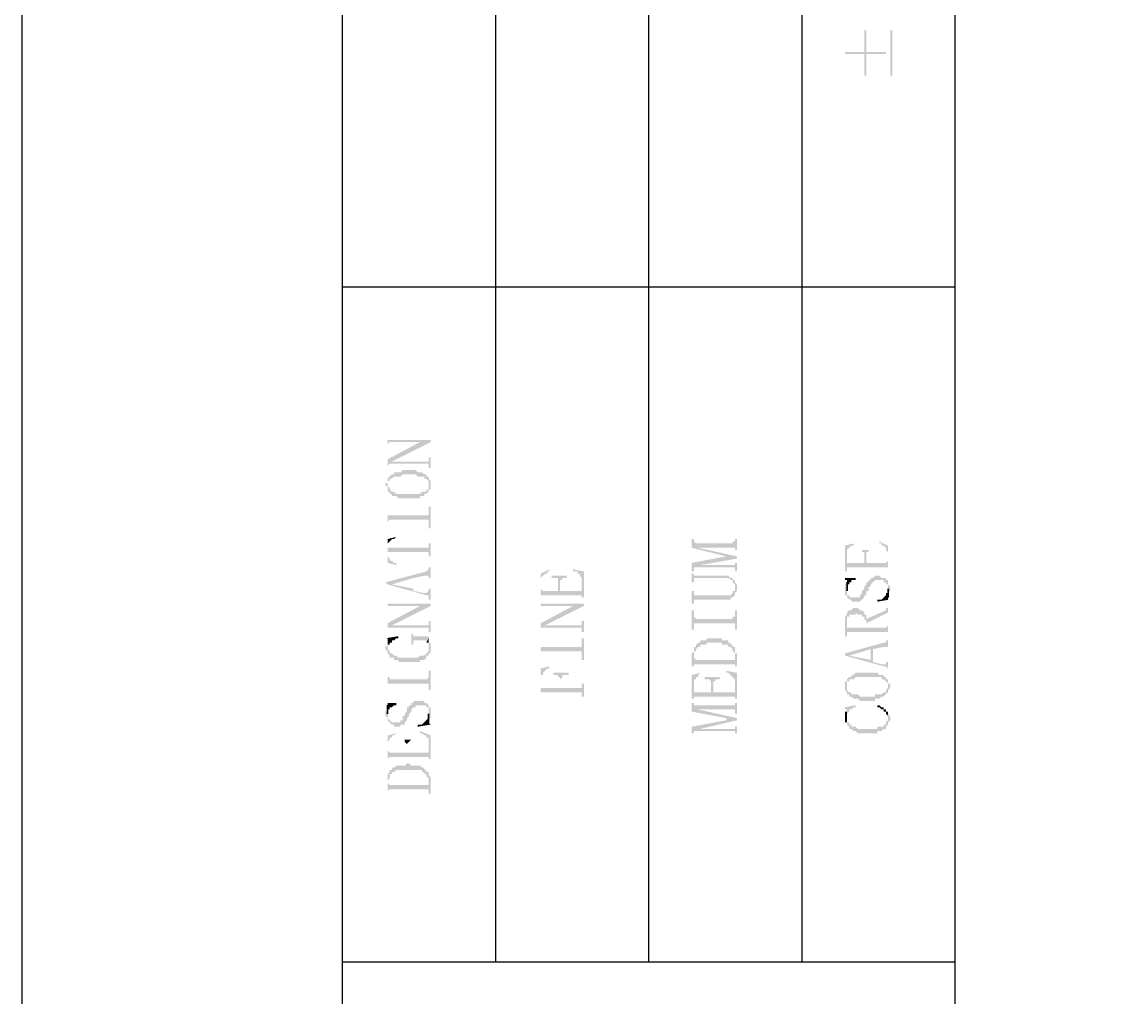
# Model space of a CAD drawing. Header units: millimetres. Extents: x 1399 to 2555, y 1196 to 1555.
# Drawn here: x 1666.65 to 1689.34, y 1473.89 to 1494.32 of the extents above; entities that cross this region are included whole.
import ezdxf

# ---------------------------------------------------------------- set-up
doc = ezdxf.new("R2010")
doc.units = ezdxf.units.MM

msp = doc.modelspace()

# ---------------------------------------------------------------- hatches: boundary and pattern name
at = {"transparency": 33554559}
for points in [[(1683.8719, 1493.68462), (1683.8719, 1493.63949), (1684.27809, 1493.63949), (1684.27809, 1493.18817), (1684.32323, 1493.18817), (1684.32323, 1493.63949), (1684.72942, 1493.63949), (1684.72942, 1493.68462), (1684.32323, 1493.68462), (1684.32323, 1494.13594), (1684.27809, 1494.13594), (1684.27809, 1493.68462)], [(1684.86481, 1493.18817), (1684.86481, 1494.13594), (1684.81968, 1494.13594), (1684.81968, 1493.18817)], [(1674.30388, 1485.6511), (1674.30388, 1485.42544), (1674.30388, 1485.47057), (1674.30388, 1485.47057), (1674.34902, 1485.5157), (1675.20653, 1485.5157), (1675.20653, 1485.56083), (1674.30388, 1485.56083)], [(1674.30388, 1485.15464), (1674.30388, 1484.97411), (1674.30388, 1485.01925), (1674.30388, 1485.01925), (1674.34902, 1485.06438), (1674.34902, 1485.06438), (1674.39415, 1485.10951), (1675.20653, 1485.5157), (1674.98087, 1485.5157)], [(1674.34902, 1485.06438), (1675.16139, 1485.06438), (1675.16139, 1485.01925), (1675.16139, 1484.97411), (1675.20653, 1484.97411), (1675.20653, 1485.19977), (1675.16139, 1485.19977), (1675.16139, 1485.10951), (1674.39415, 1485.10951)], [(1674.25875, 1484.61306), (1674.25875, 1484.61306), (1674.30388, 1484.56792), (1674.30388, 1484.52279), (1674.30388, 1484.47766), (1674.34902, 1484.47766), (1674.34902, 1484.43253), (1674.39415, 1484.43253), (1674.39415, 1484.3874), (1674.48441, 1484.3874), (1674.52954, 1484.34226), (1674.98087, 1484.34226), (1674.98087, 1484.3874), (1675.07113, 1484.3874), (1675.07113, 1484.43253), (1675.11626, 1484.43253), (1675.16139, 1484.47766), (1675.16139, 1484.52279), (1675.20653, 1484.52279), (1675.20653, 1484.56792), (1675.20653, 1484.61306), (1675.20653, 1484.65819), (1675.20653, 1484.70332), (1675.20653, 1484.70332), (1675.16139, 1484.74845), (1675.16139, 1484.61306), (1675.16139, 1484.56792), (1675.16139, 1484.52279), (1675.11626, 1484.52279), (1675.11626, 1484.47766), (1675.026, 1484.47766), (1674.98087, 1484.43253), (1674.48441, 1484.43253), (1674.43928, 1484.47766), (1674.39415, 1484.47766), (1674.34902, 1484.52279), (1674.34902, 1484.56792), (1674.30388, 1484.56792), (1674.30388, 1484.61306), (1674.30388, 1484.74845), (1674.30388, 1484.70332), (1674.30388, 1484.65819), (1674.25875, 1484.65819)], [(1674.30388, 1484.74845), (1674.30388, 1484.61306), (1674.30388, 1484.65819), (1674.30388, 1484.70332), (1674.34902, 1484.70332), (1674.34902, 1484.74845), (1674.39415, 1484.74845), (1674.43928, 1484.79358), (1674.57468, 1484.79358), (1674.61981, 1484.83872), (1674.8906, 1484.83872), (1674.93573, 1484.79358), (1675.07113, 1484.79358), (1675.07113, 1484.74845), (1675.11626, 1484.74845), (1675.16139, 1484.70332), (1675.16139, 1484.65819), (1675.16139, 1484.61306), (1675.16139, 1484.74845), (1675.16139, 1484.79358), (1675.11626, 1484.79358), (1675.11626, 1484.83872), (1675.07113, 1484.83872), (1675.026, 1484.88385), (1674.93573, 1484.88385), (1674.8906, 1484.92898), (1674.61981, 1484.92898), (1674.57468, 1484.88385), (1674.43928, 1484.88385), (1674.43928, 1484.83872), (1674.39415, 1484.83872), (1674.34902, 1484.79358), (1674.34902, 1484.79358)], [(1674.30388, 1484.16173), (1674.30388, 1483.71041), (1674.30388, 1483.84581), (1674.30388, 1483.84581), (1674.34902, 1483.89094), (1675.16139, 1483.89094), (1675.16139, 1483.71041), (1675.20653, 1483.71041), (1675.20653, 1484.16173), (1675.16139, 1484.16173), (1675.16139, 1484.02634), (1675.16139, 1483.98121), (1674.30388, 1483.98121)], [(1674.30388, 1483.48475), (1674.30388, 1483.34936), (1674.30388, 1483.39449), (1674.34902, 1483.43962), (1674.34902, 1483.43962), (1674.39415, 1483.48475), (1674.43928, 1483.48475), (1674.48441, 1483.52988), (1674.48441, 1483.52988)], [(1674.30388, 1483.48475), (1674.30388, 1482.9883), (1674.48441, 1482.94317), (1674.48441, 1482.9883), (1674.43928, 1482.9883), (1674.39415, 1483.03343), (1674.34902, 1483.03343), (1674.34902, 1483.07856), (1674.34902, 1483.07856), (1674.30388, 1483.12369), (1674.30388, 1483.34936)], [(1674.30388, 1483.34936), (1674.30388, 1483.16883), (1674.30388, 1483.21396), (1675.16139, 1483.21396), (1675.16139, 1483.16883), (1675.16139, 1483.12369), (1675.20653, 1483.12369), (1675.20653, 1483.39449), (1675.16139, 1483.39449), (1675.16139, 1483.34936), (1675.16139, 1483.30422), (1674.30388, 1483.30422)], [(1680.66752, 1483.48475), (1680.66752, 1483.30422), (1681.38963, 1483.12369), (1681.38963, 1483.12369), (1681.6153, 1483.07856), (1681.6153, 1483.12369), (1680.80292, 1483.30422), (1680.80292, 1483.30422), (1680.75778, 1483.39449), (1680.75778, 1483.39449), (1680.71265, 1483.43962), (1680.71265, 1483.48475), (1680.71265, 1483.48475)], [(1680.75778, 1483.39449), (1680.80292, 1483.30422), (1681.57016, 1483.30422), (1681.57016, 1483.25909), (1681.6153, 1483.25909), (1681.6153, 1483.48475), (1681.57016, 1483.48475), (1681.57016, 1483.43962), (1681.52503, 1483.43962), (1681.52503, 1483.39449)], [(1683.8719, 1483.34936), (1683.8719, 1482.80777), (1683.91704, 1482.80777), (1683.91704, 1483.21396), (1683.91704, 1483.25909), (1683.91704, 1483.25909), (1683.96217, 1483.30422), (1683.96217, 1483.30422), (1684.0073, 1483.34936), (1684.05243, 1483.34936), (1684.05243, 1483.39449), (1684.05243, 1483.39449)], [(1684.59402, 1483.39449), (1684.63915, 1483.39449), (1684.63915, 1483.34936), (1684.68428, 1483.34936), (1684.72942, 1483.30422), (1684.72942, 1483.25909), (1684.72942, 1483.25909), (1684.77455, 1483.21396), (1684.77455, 1482.80777), (1684.77455, 1483.34936), (1684.59402, 1483.43962)], [(1683.91704, 1482.8529), (1683.91704, 1482.89803), (1684.77455, 1482.89803), (1684.77455, 1482.8529), (1684.77455, 1483.03343), (1684.77455, 1483.03343), (1684.72942, 1482.9883), (1684.32323, 1482.9883), (1684.32323, 1483.12369), (1684.27809, 1482.9883), (1683.91704, 1482.9883), (1683.91704, 1483.16883)], [(1684.1427, 1483.25909), (1684.23296, 1483.25909), (1684.23296, 1483.21396), (1684.27809, 1483.21396), (1684.27809, 1482.9883), (1684.32323, 1483.12369), (1684.32323, 1483.16883), (1684.32323, 1483.21396), (1684.36836, 1483.21396), (1684.36836, 1483.25909), (1684.45862, 1483.25909)], [(1680.66752, 1482.9883), (1680.66752, 1482.80777), (1680.71265, 1482.80777), (1680.71265, 1482.8529), (1680.71265, 1482.89803), (1680.75778, 1482.89803), (1680.84805, 1482.94317), (1681.6153, 1483.07856), (1681.38963, 1483.12369)], [(1680.75778, 1482.89803), (1681.57016, 1482.89803), (1681.57016, 1482.8529), (1681.57016, 1482.80777), (1681.6153, 1482.80777), (1681.6153, 1482.9883), (1681.57016, 1482.9883), (1681.57016, 1482.94317), (1680.84805, 1482.94317)], [(1674.25875, 1482.58211), (1674.30388, 1482.53698), (1674.39415, 1482.53698), (1674.84547, 1482.67237), (1674.84547, 1482.44671), (1674.84547, 1482.67237), (1675.07113, 1482.7175), (1675.16139, 1482.7175), (1675.16139, 1482.67237), (1675.20653, 1482.67237), (1675.20653, 1482.89803), (1675.16139, 1482.89803), (1675.16139, 1482.8529), (1675.16139, 1482.8529), (1675.11626, 1482.80777), (1675.11626, 1482.80777)], [(1677.50827, 1482.76264), (1677.50827, 1482.26618), (1677.50827, 1482.62724), (1677.50827, 1482.67237), (1677.5534, 1482.7175), (1677.5534, 1482.7175), (1677.59853, 1482.76264), (1677.64366, 1482.76264), (1677.64366, 1482.80777), (1677.6888, 1482.80777), (1677.6888, 1482.8529)], [(1677.73393, 1482.7175), (1677.73393, 1482.67237), (1677.86933, 1482.67237), (1677.86933, 1482.62724), (1677.86933, 1482.58211), (1677.86933, 1482.40158), (1677.91446, 1482.58211), (1677.91446, 1482.62724), (1677.95959, 1482.62724), (1677.95959, 1482.67237), (1678.04985, 1482.67237), (1678.04985, 1482.7175)], [(1678.18525, 1482.80777), (1678.27551, 1482.80777), (1678.27551, 1482.76264), (1678.32065, 1482.76264), (1678.32065, 1482.7175), (1678.32065, 1482.7175), (1678.36578, 1482.67237), (1678.36578, 1482.26618), (1678.41091, 1482.26618), (1678.41091, 1482.80777), (1678.18525, 1482.8529)], [(1680.66752, 1482.76264), (1680.66752, 1482.58211), (1680.71265, 1482.58211), (1680.71265, 1482.62724), (1680.71265, 1482.67237), (1681.43477, 1482.67237), (1681.4799, 1482.62724), (1681.52503, 1482.62724), (1681.52503, 1482.58211), (1681.52503, 1482.58211), (1681.57016, 1482.53698), (1681.57016, 1482.49184), (1681.57016, 1482.62724), (1681.52503, 1482.62724), (1681.52503, 1482.67237), (1681.4799, 1482.67237), (1681.43477, 1482.7175), (1680.71265, 1482.7175), (1680.71265, 1482.76264), (1680.71265, 1482.76264)], [(1683.8719, 1482.44671), (1683.8719, 1482.35645), (1683.8719, 1482.31132), (1683.91704, 1482.31132), (1683.91704, 1482.26618), (1683.91704, 1482.26618), (1683.96217, 1482.22105), (1684.0073, 1482.22105), (1684.0073, 1482.17592), (1684.18783, 1482.17592), (1684.23296, 1482.22105), (1684.23296, 1482.22105), (1684.27809, 1482.26618), (1684.27809, 1482.31132), (1684.32323, 1482.31132), (1684.32323, 1482.40158), (1684.36836, 1482.40158), (1684.36836, 1482.49184), (1684.41349, 1482.49184), (1684.41349, 1482.53698), (1684.41349, 1482.53698), (1684.45862, 1482.58211), (1684.45862, 1482.58211), (1684.50375, 1482.62724), (1684.68428, 1482.62724), (1684.68428, 1482.58211), (1684.72942, 1482.58211), (1684.72942, 1482.53698), (1684.77455, 1482.53698), (1684.77455, 1482.49184), (1684.77455, 1482.31132), (1684.77455, 1482.35645), (1684.77455, 1482.35645), (1684.81968, 1482.40158), (1684.81968, 1482.44671), (1684.81968, 1482.49184), (1684.81968, 1482.49184), (1684.77455, 1482.53698), (1684.77455, 1482.58211), (1684.77455, 1482.62724), (1684.72942, 1482.62724), (1684.72942, 1482.67237), (1684.63915, 1482.67237), (1684.59402, 1482.7175), (1684.50375, 1482.7175), (1684.45862, 1482.67237), (1684.41349, 1482.67237), (1684.41349, 1482.62724), (1684.36836, 1482.62724), (1684.36836, 1482.58211), (1684.32323, 1482.58211), (1684.32323, 1482.53698), (1684.32323, 1482.53698), (1684.27809, 1482.49184), (1684.27809, 1482.44671), (1684.27809, 1482.44671), (1684.23296, 1482.40158), (1684.23296, 1482.35645), (1684.23296, 1482.35645), (1684.18783, 1482.31132), (1684.18783, 1482.26618), (1683.96217, 1482.26618), (1683.96217, 1482.31132), (1683.91704, 1482.31132), (1683.91704, 1482.35645), (1683.91704, 1482.40158), (1683.91704, 1482.58211), (1683.8719, 1482.53698), (1683.8719, 1482.49184)], [(1674.30388, 1482.53698), (1675.11626, 1482.31132), (1675.16139, 1482.31132), (1675.16139, 1482.26618), (1675.16139, 1482.22105), (1675.20653, 1482.22105), (1675.20653, 1482.44671), (1675.16139, 1482.44671), (1675.16139, 1482.40158), (1675.16139, 1482.40158), (1675.11626, 1482.35645), (1675.07113, 1482.35645), (1674.84547, 1482.40158), (1674.84547, 1482.67237), (1674.84547, 1482.44671), (1674.39415, 1482.53698), (1674.39415, 1482.53698)], [(1677.50827, 1482.26618), (1677.50827, 1482.31132), (1678.36578, 1482.31132), (1678.36578, 1482.26618), (1678.36578, 1482.44671), (1678.36578, 1482.40158), (1677.91446, 1482.40158), (1677.91446, 1482.58211), (1677.86933, 1482.40158), (1677.5534, 1482.40158), (1677.50827, 1482.44671), (1677.50827, 1482.62724)], [(1680.66752, 1482.40158), (1680.66752, 1482.13079), (1680.71265, 1482.13079), (1680.71265, 1482.17592), (1680.71265, 1482.22105), (1681.4799, 1482.22105), (1681.4799, 1482.26618), (1681.52503, 1482.26618), (1681.57016, 1482.31132), (1681.57016, 1482.35645), (1681.57016, 1482.35645), (1681.6153, 1482.40158), (1681.6153, 1482.44671), (1681.6153, 1482.49184), (1681.6153, 1482.53698), (1681.57016, 1482.58211), (1681.57016, 1482.44671), (1681.57016, 1482.40158), (1681.52503, 1482.40158), (1681.52503, 1482.35645), (1681.52503, 1482.35645), (1681.4799, 1482.31132), (1680.71265, 1482.31132), (1680.71265, 1482.40158)], [(1683.8719, 1482.67237), (1683.8719, 1482.62724), (1683.91704, 1482.62724), (1683.91704, 1482.49184), (1683.91704, 1482.53698), (1683.96217, 1482.53698), (1683.96217, 1482.58211), (1684.0073, 1482.58211), (1684.0073, 1482.62724), (1684.09757, 1482.62724), (1684.09757, 1482.67237)], [(1684.54889, 1482.17592), (1684.54889, 1482.17592), (1684.81968, 1482.22105), (1684.77455, 1482.22105), (1684.77455, 1482.26618), (1684.77455, 1482.40158), (1684.77455, 1482.35645), (1684.72942, 1482.35645), (1684.72942, 1482.31132), (1684.72942, 1482.31132), (1684.68428, 1482.26618), (1684.68428, 1482.26618), (1684.63915, 1482.22105), (1684.54889, 1482.22105)], [(1674.30388, 1482.22105), (1674.30388, 1481.99539), (1674.30388, 1482.08565), (1675.20653, 1482.08565), (1675.20653, 1482.13079), (1674.30388, 1482.13079)], [(1674.30388, 1481.7246), (1674.30388, 1481.54407), (1674.30388, 1481.63433), (1674.34902, 1481.63433), (1674.39415, 1481.67946), (1675.20653, 1482.08565), (1674.98087, 1482.08565)], [(1677.50827, 1482.22105), (1677.50827, 1481.99539), (1677.50827, 1482.04052), (1677.50827, 1482.08565), (1678.41091, 1482.08565), (1678.41091, 1482.13079), (1677.50827, 1482.13079)], [(1677.50827, 1481.7246), (1677.50827, 1481.54407), (1677.50827, 1481.5892), (1677.50827, 1481.63433), (1677.5534, 1481.63433), (1677.59853, 1481.67946), (1678.41091, 1482.08565), (1678.18525, 1482.08565)], [(1683.8719, 1481.76973), (1683.8719, 1481.4538), (1683.91704, 1481.4538), (1683.91704, 1481.76973), (1683.91704, 1481.85999), (1683.96217, 1481.85999), (1683.96217, 1481.90513), (1684.09757, 1481.90513), (1684.09757, 1481.95026), (1684.09757, 1481.95026), (1684.1427, 1481.90513), (1684.23296, 1481.90513), (1684.23296, 1481.85999), (1684.27809, 1481.85999), (1684.27809, 1481.81486), (1684.27809, 1481.81486), (1684.32323, 1481.76973), (1684.32323, 1481.63433), (1684.32323, 1481.90513), (1684.27809, 1481.90513), (1684.27809, 1481.95026), (1684.27809, 1481.95026), (1684.23296, 1481.99539), (1684.18783, 1481.99539), (1684.1427, 1482.04052), (1684.05243, 1482.04052), (1684.0073, 1481.99539), (1683.96217, 1481.99539), (1683.91704, 1481.95026), (1683.91704, 1481.90513), (1683.91704, 1481.90513), (1683.8719, 1481.85999), (1683.8719, 1481.81486), (1683.8719, 1481.81486)], [(1684.32323, 1481.81486), (1684.32323, 1481.7246), (1684.77455, 1481.95026), (1684.77455, 1482.08565), (1684.77455, 1482.04052), (1684.72942, 1482.04052), (1684.72942, 1481.99539), (1684.72942, 1481.99539)], [(1680.66752, 1481.99539), (1680.66752, 1481.5892), (1680.71265, 1481.5892), (1680.71265, 1481.7246), (1681.57016, 1481.7246), (1681.57016, 1481.5892), (1681.6153, 1481.5892), (1681.6153, 1481.99539), (1681.57016, 1481.99539), (1681.57016, 1481.85999), (1681.52503, 1481.85999), (1681.52503, 1481.81486), (1680.75778, 1481.81486), (1680.71265, 1481.85999), (1680.71265, 1481.99539)], [(1683.91704, 1481.49894), (1683.91704, 1481.54407), (1684.77455, 1481.54407), (1684.77455, 1481.4538), (1684.77455, 1481.7246), (1684.77455, 1481.67946), (1684.77455, 1481.67946), (1684.72942, 1481.63433), (1684.32323, 1481.63433), (1684.32323, 1481.85999), (1684.32323, 1481.90513), (1684.32323, 1481.63433), (1683.91704, 1481.63433), (1683.91704, 1481.7246)], [(1674.34902, 1481.63433), (1675.16139, 1481.63433), (1675.16139, 1481.54407), (1675.20653, 1481.54407), (1675.20653, 1481.76973), (1675.16139, 1481.76973), (1675.16139, 1481.7246), (1675.16139, 1481.67946), (1674.39415, 1481.67946)], [(1677.5534, 1481.63433), (1678.36578, 1481.63433), (1678.36578, 1481.54407), (1678.41091, 1481.54407), (1678.41091, 1481.76973), (1678.36578, 1481.76973), (1678.36578, 1481.7246), (1678.36578, 1481.67946), (1677.59853, 1481.67946)], [(1674.25875, 1481.40867), (1674.30388, 1481.40867), (1674.30388, 1481.36354), (1674.30388, 1481.22814), (1674.30388, 1481.27328), (1674.34902, 1481.27328), (1674.34902, 1481.31841), (1674.39415, 1481.31841), (1674.39415, 1481.36354), (1674.43928, 1481.36354), (1674.48441, 1481.40867), (1674.52954, 1481.40867), (1674.52954, 1481.4538)], [(1674.25875, 1481.22814), (1674.25875, 1481.18301), (1674.25875, 1481.18301), (1674.30388, 1481.13788), (1674.30388, 1481.09275), (1674.30388, 1481.09275), (1674.34902, 1481.04761), (1674.34902, 1481.00248), (1674.43928, 1481.00248), (1674.43928, 1480.95735), (1674.52954, 1480.95735), (1674.52954, 1480.91222), (1674.98087, 1480.91222), (1674.98087, 1480.95735), (1675.07113, 1480.95735), (1675.11626, 1481.00248), (1675.11626, 1481.04761), (1675.16139, 1481.04761), (1675.16139, 1481.09275), (1675.20653, 1481.09275), (1675.20653, 1481.13788), (1675.20653, 1481.22814), (1675.20653, 1481.27328), (1675.20653, 1481.31841), (1675.16139, 1481.31841), (1675.16139, 1481.18301), (1675.16139, 1481.13788), (1675.16139, 1481.13788), (1675.11626, 1481.09275), (1675.11626, 1481.09275), (1675.07113, 1481.04761), (1674.98087, 1481.04761), (1674.93573, 1481.00248), (1674.52954, 1481.00248), (1674.48441, 1481.04761), (1674.43928, 1481.04761), (1674.39415, 1481.09275), (1674.34902, 1481.09275), (1674.34902, 1481.13788), (1674.34902, 1481.13788), (1674.30388, 1481.18301), (1674.30388, 1481.31841), (1674.30388, 1481.27328), (1674.30388, 1481.27328)], [(1674.80034, 1481.49894), (1674.80034, 1481.27328), (1674.84547, 1481.27328), (1674.84547, 1481.31841), (1674.84547, 1481.36354), (1675.11626, 1481.36354), (1675.11626, 1481.31841), (1675.16139, 1481.40867), (1675.16139, 1481.4538), (1674.84547, 1481.4538), (1674.84547, 1481.49894), (1674.84547, 1481.49894)], [(1675.11626, 1481.31841), (1675.16139, 1481.31841), (1675.16139, 1481.22814), (1675.16139, 1481.36354), (1675.16139, 1481.40867)], [(1677.50827, 1481.40867), (1677.50827, 1480.95735), (1677.50827, 1481.09275), (1677.50827, 1481.13788), (1678.36578, 1481.13788), (1678.36578, 1480.95735), (1678.41091, 1480.95735), (1678.41091, 1481.40867), (1678.36578, 1481.40867), (1678.36578, 1481.27328), (1678.36578, 1481.22814), (1677.50827, 1481.22814), (1677.50827, 1481.27328)], [(1680.66752, 1481.04761), (1680.66752, 1480.82195), (1680.71265, 1480.82195), (1680.71265, 1481.04761), (1680.71265, 1481.09275), (1680.71265, 1481.13788), (1680.75778, 1481.13788), (1680.75778, 1481.18301), (1680.75778, 1481.18301), (1680.80292, 1481.22814), (1680.84805, 1481.22814), (1680.84805, 1481.27328), (1680.98345, 1481.27328), (1680.98345, 1481.31841), (1681.29937, 1481.31841), (1681.29937, 1481.27328), (1681.43477, 1481.27328), (1681.43477, 1481.22814), (1681.4799, 1481.22814), (1681.52503, 1481.18301), (1681.52503, 1481.13788), (1681.52503, 1481.13788), (1681.57016, 1481.09275), (1681.57016, 1480.82195), (1681.6153, 1480.82195), (1681.6153, 1481.04761), (1681.6153, 1481.09275), (1681.57016, 1481.09275), (1681.57016, 1481.18301), (1681.57016, 1481.22814), (1681.52503, 1481.22814), (1681.52503, 1481.27328), (1681.4799, 1481.27328), (1681.4799, 1481.31841), (1681.43477, 1481.31841), (1681.43477, 1481.36354), (1681.29937, 1481.36354), (1681.29937, 1481.40867), (1680.98345, 1481.40867), (1680.98345, 1481.36354), (1680.84805, 1481.36354), (1680.84805, 1481.31841), (1680.80292, 1481.31841), (1680.75778, 1481.27328), (1680.75778, 1481.22814), (1680.71265, 1481.22814), (1680.71265, 1481.18301), (1680.71265, 1481.13788), (1680.71265, 1481.13788), (1680.66752, 1481.09275), (1680.66752, 1481.09275)], [(1683.8719, 1481.09275), (1683.8719, 1481.04761), (1683.96217, 1481.04761), (1684.41349, 1481.18301), (1684.41349, 1480.95735), (1684.45862, 1481.18301), (1684.68428, 1481.22814), (1684.77455, 1481.22814), (1684.77455, 1481.18301), (1684.77455, 1481.40867), (1684.77455, 1481.36354), (1684.72942, 1481.36354), (1684.72942, 1481.31841), (1684.68428, 1481.31841)], [(1683.8719, 1481.04761), (1684.68428, 1480.82195), (1684.72942, 1480.82195), (1684.77455, 1480.77682), (1684.77455, 1480.73169), (1684.77455, 1480.95735), (1684.77455, 1480.91222), (1684.72942, 1480.91222), (1684.72942, 1480.86709), (1684.63915, 1480.86709), (1684.45862, 1480.91222), (1684.45862, 1481.18301), (1684.41349, 1480.95735), (1683.96217, 1481.04761), (1683.96217, 1481.04761)], [(1680.71265, 1480.82195), (1680.71265, 1480.86709), (1681.57016, 1480.86709), (1681.57016, 1480.82195), (1681.57016, 1481.00248), (1681.57016, 1480.95735), (1680.75778, 1480.95735), (1680.71265, 1481.00248), (1680.71265, 1481.04761)], [(1674.30388, 1480.73169), (1674.30388, 1480.3255), (1674.30388, 1480.4609), (1675.16139, 1480.4609), (1675.16139, 1480.3255), (1675.20653, 1480.3255), (1675.20653, 1480.73169), (1675.16139, 1480.73169), (1675.16139, 1480.59629), (1675.16139, 1480.59629), (1675.11626, 1480.55116), (1674.34902, 1480.55116), (1674.34902, 1480.59629), (1674.30388, 1480.59629)], [(1677.50827, 1480.77682), (1677.50827, 1480.1901), (1677.50827, 1480.55116), (1677.50827, 1480.64142), (1677.5534, 1480.64142), (1677.5534, 1480.68656), (1677.5534, 1480.68656), (1677.59853, 1480.73169), (1677.59853, 1480.73169), (1677.64366, 1480.77682), (1677.6888, 1480.77682), (1677.6888, 1480.82195)], [(1677.77906, 1480.68656), (1677.77906, 1480.64142), (1677.86933, 1480.64142), (1677.86933, 1480.59629), (1677.91446, 1480.59629), (1677.91446, 1480.37063), (1677.91446, 1480.55116), (1677.91446, 1480.55116), (1677.95959, 1480.59629), (1677.95959, 1480.64142), (1678.09499, 1480.64142), (1678.09499, 1480.68656)], [(1680.66752, 1480.64142), (1680.66752, 1480.14497), (1680.71265, 1480.14497), (1680.71265, 1480.50603), (1680.71265, 1480.55116), (1680.75778, 1480.55116), (1680.75778, 1480.59629), (1680.80292, 1480.59629), (1680.80292, 1480.64142), (1680.80292, 1480.64142), (1680.84805, 1480.68656), (1680.89318, 1480.68656), (1680.84805, 1480.68656)], [(1681.38963, 1480.68656), (1681.43477, 1480.68656), (1681.4799, 1480.64142), (1681.4799, 1480.64142), (1681.52503, 1480.59629), (1681.52503, 1480.59629), (1681.57016, 1480.55116), (1681.57016, 1480.50603), (1681.57016, 1480.14497), (1681.6153, 1480.14497), (1681.6153, 1480.68656), (1681.38963, 1480.73169)], [(1683.91704, 1480.50603), (1683.91704, 1480.41576), (1683.91704, 1480.4609), (1683.91704, 1480.50603), (1683.96217, 1480.50603), (1683.96217, 1480.55116), (1684.05243, 1480.55116), (1684.09757, 1480.59629), (1684.63915, 1480.59629), (1684.63915, 1480.55116), (1684.68428, 1480.55116), (1684.72942, 1480.50603), (1684.72942, 1480.50603), (1684.77455, 1480.4609), (1684.77455, 1480.41576), (1684.77455, 1480.55116), (1684.72942, 1480.55116), (1684.72942, 1480.59629), (1684.68428, 1480.59629), (1684.68428, 1480.64142), (1684.59402, 1480.64142), (1684.54889, 1480.68656), (1684.09757, 1480.68656), (1684.05243, 1480.64142), (1684.0073, 1480.64142), (1684.0073, 1480.59629), (1683.96217, 1480.59629), (1683.91704, 1480.55116), (1683.91704, 1480.55116)], [(1677.50827, 1480.23524), (1677.50827, 1480.28037), (1678.36578, 1480.28037), (1678.36578, 1480.1901), (1678.41091, 1480.1901), (1678.41091, 1480.4609), (1678.36578, 1480.4609), (1678.36578, 1480.41576), (1678.36578, 1480.37063), (1677.91446, 1480.37063), (1677.91446, 1480.55116), (1677.91446, 1480.37063), (1677.50827, 1480.37063), (1677.50827, 1480.55116)], [(1680.71265, 1480.14497), (1680.71265, 1480.1901), (1681.57016, 1480.1901), (1681.57016, 1480.14497), (1681.57016, 1480.3255), (1681.57016, 1480.28037), (1681.11884, 1480.28037), (1681.11884, 1480.4609), (1681.07371, 1480.28037), (1680.71265, 1480.28037), (1680.71265, 1480.3255), (1680.71265, 1480.50603)], [(1680.93831, 1480.59629), (1680.93831, 1480.55116), (1681.02858, 1480.55116), (1681.07371, 1480.50603), (1681.07371, 1480.4609), (1681.07371, 1480.28037), (1681.11884, 1480.4609), (1681.11884, 1480.50603), (1681.16397, 1480.50603), (1681.16397, 1480.55116), (1681.25424, 1480.55116), (1681.25424, 1480.59629)], [(1683.8719, 1480.41576), (1683.8719, 1480.37063), (1683.8719, 1480.3255), (1683.8719, 1480.3255), (1683.91704, 1480.28037), (1683.91704, 1480.23524), (1683.96217, 1480.23524), (1683.96217, 1480.1901), (1684.0073, 1480.1901), (1684.05243, 1480.14497), (1684.1427, 1480.14497), (1684.18783, 1480.09984), (1684.50375, 1480.09984), (1684.50375, 1480.14497), (1684.59402, 1480.14497), (1684.63915, 1480.1901), (1684.68428, 1480.1901), (1684.72942, 1480.23524), (1684.72942, 1480.23524), (1684.77455, 1480.28037), (1684.77455, 1480.3255), (1684.77455, 1480.3255), (1684.81968, 1480.37063), (1684.81968, 1480.41576), (1684.81968, 1480.4609), (1684.77455, 1480.4609), (1684.77455, 1480.50603), (1684.77455, 1480.41576), (1684.77455, 1480.37063), (1684.77455, 1480.37063), (1684.72942, 1480.3255), (1684.72942, 1480.28037), (1684.68428, 1480.28037), (1684.63915, 1480.23524), (1684.50375, 1480.23524), (1684.50375, 1480.1901), (1684.18783, 1480.1901), (1684.1427, 1480.23524), (1684.0073, 1480.23524), (1684.0073, 1480.28037), (1683.96217, 1480.28037), (1683.91704, 1480.3255), (1683.91704, 1480.37063), (1683.91704, 1480.50603), (1683.8719, 1480.50603), (1683.8719, 1480.4609)], [(1674.25875, 1479.82905), (1674.25875, 1479.78391), (1674.25875, 1479.78391), (1674.30388, 1479.73878), (1674.30388, 1479.69365), (1674.30388, 1479.69365), (1674.34902, 1479.64852), (1674.34902, 1479.64852), (1674.39415, 1479.60339), (1674.43928, 1479.60339), (1674.43928, 1479.55825), (1674.57468, 1479.55825), (1674.57468, 1479.60339), (1674.66494, 1479.60339), (1674.66494, 1479.64852), (1674.66494, 1479.64852), (1674.71007, 1479.69365), (1674.71007, 1479.73878), (1674.71007, 1479.73878), (1674.75521, 1479.78391), (1674.75521, 1479.82905), (1674.75521, 1479.82905), (1674.80034, 1479.87418), (1674.80034, 1479.91931), (1674.80034, 1479.91931), (1674.84547, 1479.96444), (1674.8906, 1479.96444), (1674.8906, 1480.00957), (1675.11626, 1480.00957), (1675.11626, 1479.96444), (1675.16139, 1479.96444), (1675.16139, 1479.91931), (1675.16139, 1479.69365), (1675.20653, 1479.73878), (1675.20653, 1479.82905), (1675.20653, 1479.91931), (1675.20653, 1479.96444), (1675.16139, 1479.96444), (1675.16139, 1480.00957), (1675.16139, 1480.00957), (1675.11626, 1480.05471), (1675.07113, 1480.05471), (1675.07113, 1480.09984), (1674.84547, 1480.09984), (1674.84547, 1480.05471), (1674.80034, 1480.05471), (1674.80034, 1480.00957), (1674.75521, 1480.00957), (1674.75521, 1479.96444), (1674.71007, 1479.96444), (1674.71007, 1479.87418), (1674.71007, 1479.87418), (1674.66494, 1479.82905), (1674.66494, 1479.78391), (1674.61981, 1479.78391), (1674.61981, 1479.73878), (1674.61981, 1479.69365), (1674.57468, 1479.69365), (1674.57468, 1479.64852), (1674.39415, 1479.64852), (1674.34902, 1479.69365), (1674.34902, 1479.69365), (1674.30388, 1479.73878), (1674.30388, 1479.96444), (1674.30388, 1479.91931), (1674.30388, 1479.87418), (1674.25875, 1479.87418)], [(1674.25875, 1480.05471), (1674.30388, 1480.05471), (1674.30388, 1480.00957), (1674.30388, 1479.87418), (1674.30388, 1479.91931), (1674.34902, 1479.91931), (1674.34902, 1479.96444), (1674.39415, 1479.96444), (1674.43928, 1480.00957), (1674.48441, 1480.00957), (1674.48441, 1480.05471), (1674.48441, 1480.05471)], [(1680.66752, 1480.05471), (1680.66752, 1479.87418), (1681.38963, 1479.73878), (1681.38963, 1479.69365), (1681.6153, 1479.69365), (1681.6153, 1479.73878), (1680.80292, 1479.91931), (1680.80292, 1479.91931), (1680.75778, 1480.00957), (1680.71265, 1480.00957), (1680.71265, 1480.05471), (1680.71265, 1480.05471)], [(1680.75778, 1480.00957), (1680.80292, 1479.91931), (1681.57016, 1479.91931), (1681.57016, 1479.87418), (1681.57016, 1479.82905), (1681.6153, 1479.82905), (1681.6153, 1480.05471), (1681.57016, 1480.05471), (1681.57016, 1480.00957), (1681.52503, 1480.00957)], [(1683.8719, 1479.96444), (1683.8719, 1479.91931), (1683.91704, 1479.91931), (1683.91704, 1479.64852), (1683.91704, 1479.78391), (1683.91704, 1479.82905), (1683.91704, 1479.82905), (1683.96217, 1479.87418), (1683.96217, 1479.91931), (1684.0073, 1479.91931), (1684.05243, 1479.96444), (1684.09757, 1479.96444), (1684.09757, 1480.00957)], [(1684.54889, 1479.96444), (1684.59402, 1479.96444), (1684.63915, 1479.91931), (1684.68428, 1479.91931), (1684.68428, 1479.87418), (1684.72942, 1479.87418), (1684.72942, 1479.82905), (1684.72942, 1479.82905), (1684.77455, 1479.78391), (1684.77455, 1479.73878), (1684.77455, 1479.87418), (1684.72942, 1479.87418), (1684.72942, 1479.91931), (1684.68428, 1479.91931), (1684.68428, 1479.96444), (1684.63915, 1479.96444), (1684.59402, 1480.00957), (1684.54889, 1480.00957)], [(1674.93573, 1479.60339), (1674.93573, 1479.55825), (1675.20653, 1479.60339), (1675.20653, 1479.60339), (1675.16139, 1479.64852), (1675.16139, 1479.78391), (1675.16139, 1479.73878), (1675.16139, 1479.73878), (1675.11626, 1479.69365), (1675.11626, 1479.69365), (1675.07113, 1479.64852), (1675.07113, 1479.64852), (1675.026, 1479.60339), (1674.98087, 1479.60339)], [(1683.8719, 1479.78391), (1683.8719, 1479.73878), (1683.8719, 1479.69365), (1683.8719, 1479.64852), (1683.91704, 1479.64852), (1683.91704, 1479.91931), (1683.91704, 1479.87418), (1683.8719, 1479.87418), (1683.8719, 1479.82905)], [(1683.91704, 1479.64852), (1683.91704, 1479.60339), (1683.91704, 1479.60339), (1683.96217, 1479.55825), (1683.96217, 1479.51312), (1684.0073, 1479.51312), (1684.05243, 1479.46799), (1684.09757, 1479.46799), (1684.1427, 1479.42286), (1684.54889, 1479.42286), (1684.54889, 1479.46799), (1684.63915, 1479.46799), (1684.68428, 1479.51312), (1684.72942, 1479.51312), (1684.72942, 1479.55825), (1684.72942, 1479.55825), (1684.77455, 1479.60339), (1684.77455, 1479.64852), (1684.77455, 1479.64852), (1684.81968, 1479.69365), (1684.81968, 1479.73878), (1684.81968, 1479.78391), (1684.81968, 1479.78391), (1684.77455, 1479.82905), (1684.77455, 1479.87418), (1684.77455, 1479.73878), (1684.77455, 1479.69365), (1684.77455, 1479.69365), (1684.72942, 1479.64852), (1684.72942, 1479.60339), (1684.68428, 1479.60339), (1684.68428, 1479.55825), (1684.54889, 1479.55825), (1684.54889, 1479.51312), (1684.1427, 1479.51312), (1684.09757, 1479.55825), (1684.0073, 1479.55825), (1684.0073, 1479.60339), (1683.96217, 1479.60339), (1683.96217, 1479.64852), (1683.91704, 1479.64852), (1683.91704, 1479.69365), (1683.91704, 1479.73878), (1683.91704, 1479.73878)], [(1680.66752, 1479.55825), (1680.66752, 1479.42286), (1680.71265, 1479.42286), (1680.71265, 1479.46799), (1680.75778, 1479.46799), (1680.84805, 1479.51312), (1681.6153, 1479.69365), (1681.38963, 1479.69365)], [(1680.75778, 1479.46799), (1681.57016, 1479.46799), (1681.57016, 1479.42286), (1681.6153, 1479.42286), (1681.6153, 1479.55825), (1681.57016, 1479.55825), (1681.57016, 1479.51312), (1680.84805, 1479.51312)], [(1674.30388, 1479.37772), (1674.30388, 1478.88127), (1674.30388, 1479.24233), (1674.30388, 1479.24233), (1674.34902, 1479.28746), (1674.34902, 1479.33259), (1674.39415, 1479.33259), (1674.39415, 1479.37772), (1674.43928, 1479.37772), (1674.48441, 1479.42286), (1674.48441, 1479.42286)], [(1674.57468, 1479.28746), (1674.66494, 1479.28746), (1674.66494, 1479.24233), (1674.66494, 1479.24233), (1674.71007, 1479.1972), (1674.71007, 1479.01667), (1674.71007, 1479.1972), (1674.71007, 1479.1972), (1674.75521, 1479.24233), (1674.75521, 1479.24233), (1674.80034, 1479.28746), (1674.84547, 1479.28746)], [(1674.98087, 1479.42286), (1675.026, 1479.42286), (1675.07113, 1479.37772), (1675.11626, 1479.37772), (1675.11626, 1479.33259), (1675.16139, 1479.33259), (1675.16139, 1479.24233), (1675.16139, 1478.88127), (1675.20653, 1478.88127), (1675.20653, 1479.37772), (1674.98087, 1479.46799)], [(1674.30388, 1478.88127), (1674.30388, 1478.88127), (1674.34902, 1478.9264), (1675.16139, 1478.9264), (1675.16139, 1478.88127), (1675.16139, 1479.0618), (1675.16139, 1479.01667), (1674.71007, 1479.01667), (1674.71007, 1479.1972), (1674.71007, 1479.01667), (1674.34902, 1479.01667), (1674.30388, 1479.0618), (1674.30388, 1479.1972)], [(1674.30388, 1478.42995), (1674.30388, 1478.15916), (1674.30388, 1478.42995), (1674.30388, 1478.42995), (1674.34902, 1478.47508), (1674.34902, 1478.52021), (1674.34902, 1478.56535), (1674.39415, 1478.56535), (1674.39415, 1478.61048), (1674.43928, 1478.61048), (1674.48441, 1478.65561), (1675.026, 1478.65561), (1675.026, 1478.61048), (1675.07113, 1478.61048), (1675.07113, 1478.56535), (1675.11626, 1478.56535), (1675.11626, 1478.52021), (1675.11626, 1478.52021), (1675.16139, 1478.47508), (1675.16139, 1478.42995), (1675.16139, 1478.15916), (1675.20653, 1478.15916), (1675.20653, 1478.42995), (1675.20653, 1478.52021), (1675.16139, 1478.52021), (1675.16139, 1478.56535), (1675.16139, 1478.61048), (1675.11626, 1478.61048), (1675.11626, 1478.65561), (1675.07113, 1478.65561), (1675.07113, 1478.70074), (1675.026, 1478.70074), (1674.98087, 1478.74587), (1674.80034, 1478.74587), (1674.75521, 1478.79101), (1674.71007, 1478.79101), (1674.66494, 1478.74587), (1674.48441, 1478.74587), (1674.43928, 1478.70074), (1674.39415, 1478.70074), (1674.39415, 1478.65561), (1674.34902, 1478.65561), (1674.34902, 1478.61048), (1674.34902, 1478.61048), (1674.30388, 1478.56535), (1674.30388, 1478.47508)], [(1674.30388, 1478.20429), (1674.30388, 1478.20429), (1674.34902, 1478.24942), (1675.16139, 1478.24942), (1675.16139, 1478.20429), (1675.16139, 1478.38482), (1675.16139, 1478.33968), (1674.34902, 1478.33968), (1674.30388, 1478.38482), (1674.30388, 1478.38482)]]:
    msp.add_hatch(color=256, dxfattribs=at).paths.add_polyline_path(points)

# ---------------------------------------------------------------- linework, layer by layer
msp.add_line((1673.35603, 1548.5531), (1673.35603, 1261.81215))
for points in [[(2086.64957, 1257.5531), (2086.64957, 1554.5531), (1666.64957, 1554.5531), (1666.64957, 1257.5531)], [(1683.91704, 1482.58211), (1683.91704, 1482.40158), (1683.91704, 1482.44671), (1683.91704, 1482.58211)], [(1684.77455, 1482.40158), (1684.77455, 1482.26618), (1684.77455, 1482.31132), (1684.77455, 1482.44671)], [(1674.30388, 1479.96444), (1674.30388, 1479.82905), (1674.30388, 1480.00957)], [(1675.16139, 1479.78391), (1675.16139, 1479.64852), (1675.16139, 1479.69365), (1675.16139, 1479.82905), (1675.16139, 1479.82905)]]:
    msp.add_lwpolyline(points, close=True)
for points in [[(1676.56049, 1548.5531), (1676.56049, 1474.63885)], [(1679.76488, 1548.5531), (1679.76488, 1474.63885)], [(1682.96926, 1548.5531), (1682.96926, 1474.63885)], [(1686.17365, 1548.5531), (1686.17365, 1261.81215)], [(1673.35611, 1488.76522), (1686.17365, 1488.76522)], [(1673.35611, 1474.63885), (1686.17365, 1474.63885)]]:
    msp.add_lwpolyline(points)

doc.saveas('drawing.dxf')
